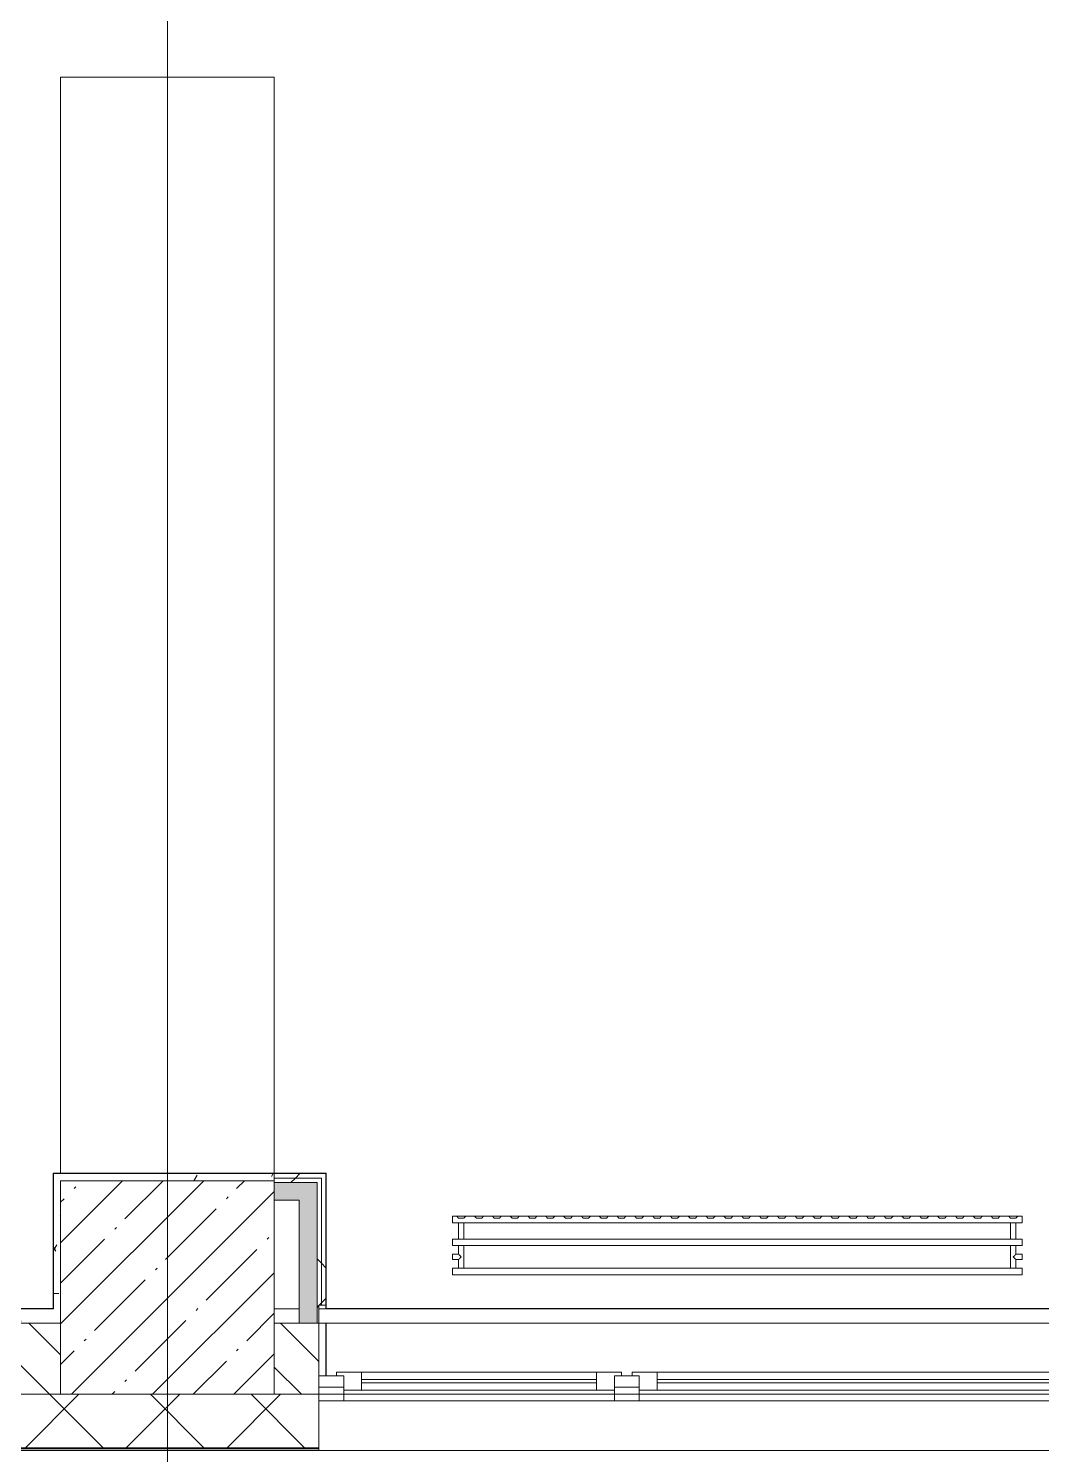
# Model space of a CAD drawing. Header units: millimetres. Extents: x -249154 to 415037, y -45458 to 354837.
# Drawn here: x 21885 to 24729, y -405 to 3600 of the extents above; entities that cross this region are included whole.
import ezdxf

# ---------------------------------------------------------------- set-up
doc = ezdxf.new("R2010")
doc.units = ezdxf.units.MM
for name, color, linetype, lineweight in [('A-FLOR', 7, 'Continuous', 9), ('A-GLAZ', 7, 'Continuous', 9), ('A-GLAZ-1', 7, 'Continuous', 5), ('A-WALL', 7, 'Continuous', 5), ('I-WALL', 7, 'Continuous', 5), ('S-COLS', 7, 'Continuous', 9), ('S-COLS-1', 7, 'Continuous', 5), ('Оси', 7, 'Continuous', 9)]:
    doc.layers.add(name, color=color, linetype=linetype, lineweight=lineweight)
for name, color, linetype, lineweight, true_color in [('A-WALL-1', 9, 'Continuous', 5, 0x808080), ('A-WALL-FNSH-1', 9, 'Continuous', 5, 0x808080), ('M-EQPM-1', 7, 'Continuous', 9, 0xb2b2b2)]:
    doc.layers.add(name, color=color, linetype=linetype, lineweight=lineweight, true_color=true_color)
pattern_1 = [(0, (64.7, -136.06), (243.84, 60.96), [20.117, -162.763, 20.117, -162.763, -975.36]), (0, (64.7, -136.06), (243.84, 60.96), [-365.76, 20.117, -345.643, 20.117, -162.763, -426.72]), (0, (64.7, -136.06), (243.84, 60.96), [-914.4, 20.117, -101.803, 20.117, -284.683]), (120, (156.14, -105.58), (-174.71291, 180.69163), [20.117, -162.763, 20.117, -162.763, -975.36]), (120, (156.14, -105.58), (-174.71291, 180.69163), [-365.76, 20.117, -345.643, 20.117, -162.763, -426.72]), (120, (156.14, -105.58), (-174.71291, 180.69163), [-914.4, 20.117, -101.803, 20.117, -284.683]), (240, (186.62, 16.34), (-69.12709, -241.65163), [20.117, -162.763, 20.117, -162.763, -975.36]), (240, (186.62, 16.34), (-69.12709, -241.65163), [-365.76, 20.117, -345.643, 20.117, -162.763, -426.72]), (240, (186.62, 16.34), (-69.12709, -241.65163), [-914.4, 20.117, -101.803, 20.117, -284.683])]
pattern_2 = [(45, (64.7, -136.06), (-212.132, 212.132), []), (135, (64.7, -136.06), (-212.132, -212.132), [])]

# ---------------------------------------------------------------- blocks, each defined once
blk = doc.blocks.new('120_Окно_СКБ_2Ст - 120_Окно_СКБ_2Ст 2800х2500_створка_-22445922-Объем проектирования 1 этажа')
at = {"layer": 'A-GLAZ'}
for p, q in [((-1400, -127), (-1400, -57)), ((-1400, -57), (-1330, -57)), ((-1330, -57), (-1330, -127)), ((500, -127), (500, -57)), ((500, -57), (570, -57)), ((570, -57), (570, -127)), ((1330, -127), (1330, -57)), ((1330, -57), (1400, -57)), ((1400, -57), (1400, -127)), ((500, -87), (-1330, -87)), ((-1330, -87), (-1330, -127)), ((-1280, -137), (-1280, -87)), ((450, -137), (450, -87)), ((500, -127), (500, -87)), ((1330, -87), (570, -87)), ((570, -87), (570, -127)), ((620, -137), (620, -87)), ((1280, -137), (1280, -87)), ((1330, -127), (1330, -87)), ((-1330, -127), (-1400, -127)), ((-1330, -127), (-1350, -127)), ((-1350, -127), (-1350, -137)), ((-1350, -137), (520, -137)), ((520, -137), (-1350, -137)), ((570, -127), (500, -127)), ((520, -127), (500, -127)), ((520, -137), (520, -127)), ((570, -127), (550, -127)), ((550, -127), (550, -137)), ((550, -137), (1350, -137)), ((1350, -137), (550, -137)), ((1400, -127), (1330, -127)), ((1350, -127), (1330, -127)), ((1350, -137), (1350, -127))]:
    blk.add_line(p, q, dxfattribs=at)
at = {"layer": 'A-GLAZ-1'}
for p, q in [((1400, -57), (-1400, -57)), ((-1280, -107), (450, -107)), ((450, -117), (-1280, -117)), ((620, -107), (1280, -107)), ((1280, -117), (620, -117)), ((-1380, -127), (-1350, -127)), ((520, -127), (550, -127)), ((1350, -127), (1380, -127))]:
    blk.add_line(p, q, dxfattribs=at)
blk = doc.blocks.new('BSC_Колонна _Прямоугольная - 600х600-V154-Объем проектирования 1 этажа')
at = {"layer": 'S-COLS-1'}
h = blk.add_hatch(dxfattribs=at)
h.set_pattern_fill('FP_156', color=256, style=0, pattern_type=2)
h.set_pattern_definition([(45, (-22210, -200), (-114.0493, 114.0493), []), (45, (-22095.95, -200), (-114.0493, 114.0493), [201.613, -40.323, 6.706, -33.617])])
h.paths.add_polyline_path([(300, -300), (300, 300), (-300, 300), (-300, -300)])
for p, q in [((300, 300), (-300, 300)), ((-300, 300), (-300, -300)), ((300, -300), (300, 300)), ((-300, -300), (300, -300))]:
    blk.add_line(p, q, dxfattribs=at)
blk = doc.blocks.new('radiator_prado_classic_z_tip_30_po exemplyaru - Classic Z Тип 30-500-30677899-Объем проектирования 1 этажа')
at = {"layer": 'M-EQPM-1'}
for p, q in [((0, 228), (0, 210)), ((1600, 228), (0, 228)), ((0, 210), (0, 228)), ((0, 228), (12.5, 228)), ((0, 210), (1600, 210)), ((17.8, 210), (0, 210)), ((12.5, 228), (37.5, 228)), ((37.5, 228), (12.5, 228)), ((12.5, 228), (37.5, 228)), ((12.5, 228), (17.5, 223)), ((12.5, 228), (17.5, 223)), ((32.5, 223), (17.5, 223)), ((17.5, 223), (32.5, 223)), ((17.5, 210), (17.5, 164)), ((17.5, 210), (17.5, 164)), ((17.8, 210), (17.5, 210)), ((17.5, 210), (17.8, 210)), ((17.8, 210), (17.5, 210)), ((17.5, 210), (19.7, 210)), ((32.2, 210), (17.8, 210)), ((17.8, 210), (32.2, 210)), ((32.2, 210), (17.8, 210)), ((19.7, 210), (28.8, 210)), ((28.8, 210), (32.5, 210)), ((32.5, 210), (32.2, 210)), ((32.2, 210), (32.5, 210)), ((32.5, 210), (32.2, 210)), ((1567.8, 210), (32.2, 210)), ((32.5, 223), (37.5, 228)), ((37.5, 228), (32.5, 223)), ((32.5, 164), (32.5, 210)), ((32.5, 164), (32.5, 210)), ((37.5, 228), (62.5, 228)), ((62.5, 228), (87.5, 228)), ((87.5, 228), (62.5, 228)), ((62.5, 228), (87.5, 228)), ((62.5, 228), (67.5, 223)), ((62.5, 228), (67.5, 223)), ((82.5, 223), (67.5, 223)), ((67.5, 223), (82.5, 223)), ((82.5, 223), (87.5, 228)), ((87.5, 228), (82.5, 223)), ((87.5, 228), (112.5, 228)), ((112.5, 228), (137.5, 228)), ((137.5, 228), (112.5, 228)), ((112.5, 228), (137.5, 228)), ((112.5, 228), (117.5, 223)), ((112.5, 228), (117.5, 223)), ((132.5, 223), (117.5, 223)), ((117.5, 223), (132.5, 223)), ((132.5, 223), (137.5, 228)), ((137.5, 228), (132.5, 223)), ((137.5, 228), (162.5, 228)), ((162.5, 228), (187.5, 228)), ((187.5, 228), (162.5, 228)), ((162.5, 228), (187.5, 228)), ((162.5, 228), (167.5, 223)), ((162.5, 228), (167.5, 223)), ((182.5, 223), (167.5, 223)), ((167.5, 223), (182.5, 223)), ((182.5, 223), (187.5, 228)), ((187.5, 228), (182.5, 223)), ((187.5, 228), (212.5, 228)), ((212.5, 228), (237.5, 228)), ((237.5, 228), (212.5, 228)), ((212.5, 228), (237.5, 228)), ((212.5, 228), (217.5, 223)), ((212.5, 228), (217.5, 223)), ((232.5, 223), (217.5, 223)), ((217.5, 223), (232.5, 223)), ((232.5, 223), (237.5, 228)), ((237.5, 228), (232.5, 223)), ((237.5, 228), (262.5, 228)), ((262.5, 228), (287.5, 228)), ((287.5, 228), (262.5, 228)), ((262.5, 228), (287.5, 228)), ((262.5, 228), (267.5, 223)), ((262.5, 228), (267.5, 223)), ((282.5, 223), (267.5, 223)), ((267.5, 223), (282.5, 223)), ((282.5, 223), (287.5, 228)), ((287.5, 228), (282.5, 223)), ((287.5, 228), (312.5, 228)), ((312.5, 228), (337.5, 228)), ((337.5, 228), (312.5, 228)), ((312.5, 228), (337.5, 228)), ((312.5, 228), (317.5, 223)), ((312.5, 228), (317.5, 223)), ((332.5, 223), (317.5, 223)), ((317.5, 223), (332.5, 223)), ((332.5, 223), (337.5, 228)), ((337.5, 228), (332.5, 223)), ((337.5, 228), (362.5, 228)), ((362.5, 228), (387.5, 228)), ((387.5, 228), (362.5, 228)), ((362.5, 228), (387.5, 228)), ((362.5, 228), (367.5, 223)), ((362.5, 228), (367.5, 223)), ((382.5, 223), (367.5, 223)), ((367.5, 223), (382.5, 223)), ((382.5, 223), (387.5, 228)), ((387.5, 228), (382.5, 223)), ((387.5, 228), (412.5, 228)), ((412.5, 228), (437.5, 228)), ((437.5, 228), (412.5, 228)), ((412.5, 228), (437.5, 228)), ((412.5, 228), (417.5, 223)), ((412.5, 228), (417.5, 223)), ((432.5, 223), (417.5, 223)), ((417.5, 223), (432.5, 223)), ((432.5, 223), (437.5, 228)), ((437.5, 228), (432.5, 223)), ((437.5, 228), (462.5, 228)), ((462.5, 228), (487.5, 228)), ((487.5, 228), (462.5, 228)), ((462.5, 228), (487.5, 228)), ((462.5, 228), (467.5, 223)), ((462.5, 228), (467.5, 223)), ((482.5, 223), (467.5, 223)), ((467.5, 223), (482.5, 223)), ((482.5, 223), (487.5, 228)), ((487.5, 228), (482.5, 223)), ((487.5, 228), (512.5, 228)), ((512.5, 228), (537.5, 228)), ((537.5, 228), (512.5, 228)), ((512.5, 228), (537.5, 228)), ((512.5, 228), (517.5, 223)), ((512.5, 228), (517.5, 223)), ((532.5, 223), (517.5, 223)), ((517.5, 223), (532.5, 223)), ((532.5, 223), (537.5, 228)), ((537.5, 228), (532.5, 223)), ((537.5, 228), (562.5, 228)), ((562.5, 228), (587.5, 228)), ((587.5, 228), (562.5, 228)), ((562.5, 228), (587.5, 228)), ((562.5, 228), (567.5, 223)), ((562.5, 228), (567.5, 223)), ((582.5, 223), (567.5, 223)), ((567.5, 223), (582.5, 223)), ((582.5, 223), (587.5, 228)), ((587.5, 228), (582.5, 223)), ((587.5, 228), (612.5, 228)), ((612.5, 228), (637.5, 228)), ((637.5, 228), (612.5, 228)), ((612.5, 228), (637.5, 228)), ((612.5, 228), (617.5, 223)), ((612.5, 228), (617.5, 223)), ((632.5, 223), (617.5, 223)), ((617.5, 223), (632.5, 223)), ((632.5, 223), (637.5, 228)), ((637.5, 228), (632.5, 223)), ((637.5, 228), (662.5, 228)), ((662.5, 228), (687.5, 228)), ((687.5, 228), (662.5, 228)), ((662.5, 228), (687.5, 228)), ((662.5, 228), (667.5, 223)), ((662.5, 228), (667.5, 223)), ((682.5, 223), (667.5, 223)), ((667.5, 223), (682.5, 223)), ((682.5, 223), (687.5, 228)), ((687.5, 228), (682.5, 223)), ((687.5, 228), (712.5, 228)), ((712.5, 228), (737.5, 228)), ((737.5, 228), (712.5, 228)), ((712.5, 228), (737.5, 228)), ((712.5, 228), (717.5, 223)), ((712.5, 228), (717.5, 223)), ((732.5, 223), (717.5, 223)), ((717.5, 223), (732.5, 223)), ((732.5, 223), (737.5, 228)), ((737.5, 228), (732.5, 223)), ((737.5, 228), (762.5, 228)), ((762.5, 228), (787.5, 228)), ((787.5, 228), (762.5, 228)), ((762.5, 228), (787.5, 228)), ((762.5, 228), (767.5, 223)), ((762.5, 228), (767.5, 223)), ((782.5, 223), (767.5, 223)), ((767.5, 223), (782.5, 223)), ((782.5, 223), (787.5, 228)), ((787.5, 228), (782.5, 223)), ((787.5, 228), (812.5, 228)), ((812.5, 228), (837.5, 228)), ((837.5, 228), (812.5, 228)), ((812.5, 228), (837.5, 228)), ((812.5, 228), (817.5, 223)), ((812.5, 228), (817.5, 223)), ((832.5, 223), (817.5, 223)), ((817.5, 223), (832.5, 223)), ((832.5, 223), (837.5, 228)), ((837.5, 228), (832.5, 223)), ((837.5, 228), (862.5, 228)), ((862.5, 228), (887.5, 228)), ((887.5, 228), (862.5, 228)), ((862.5, 228), (887.5, 228)), ((862.5, 228), (867.5, 223)), ((862.5, 228), (867.5, 223)), ((882.5, 223), (867.5, 223)), ((867.5, 223), (882.5, 223)), ((882.5, 223), (887.5, 228)), ((887.5, 228), (882.5, 223)), ((887.5, 228), (912.5, 228)), ((912.5, 228), (937.5, 228)), ((937.5, 228), (912.5, 228)), ((912.5, 228), (937.5, 228)), ((912.5, 228), (917.5, 223)), ((912.5, 228), (917.5, 223)), ((932.5, 223), (917.5, 223)), ((917.5, 223), (932.5, 223)), ((932.5, 223), (937.5, 228)), ((937.5, 228), (932.5, 223)), ((937.5, 228), (962.5, 228)), ((962.5, 228), (987.5, 228)), ((987.5, 228), (962.5, 228)), ((962.5, 228), (987.5, 228)), ((962.5, 228), (967.5, 223)), ((962.5, 228), (967.5, 223)), ((982.5, 223), (967.5, 223)), ((967.5, 223), (982.5, 223)), ((982.5, 223), (987.5, 228)), ((987.5, 228), (982.5, 223)), ((987.5, 228), (1012.5, 228)), ((1012.5, 228), (1037.5, 228)), ((1037.5, 228), (1012.5, 228)), ((1012.5, 228), (1037.5, 228)), ((1012.5, 228), (1017.5, 223)), ((1012.5, 228), (1017.5, 223)), ((1032.5, 223), (1017.5, 223)), ((1017.5, 223), (1032.5, 223)), ((1032.5, 223), (1037.5, 228)), ((1037.5, 228), (1032.5, 223)), ((1037.5, 228), (1062.5, 228)), ((1062.5, 228), (1087.5, 228)), ((1087.5, 228), (1062.5, 228)), ((1062.5, 228), (1087.5, 228)), ((1062.5, 228), (1067.5, 223)), ((1062.5, 228), (1067.5, 223)), ((1082.5, 223), (1067.5, 223)), ((1067.5, 223), (1082.5, 223)), ((1082.5, 223), (1087.5, 228)), ((1087.5, 228), (1082.5, 223)), ((1087.5, 228), (1112.5, 228)), ((1112.5, 228), (1137.5, 228)), ((1137.5, 228), (1112.5, 228)), ((1112.5, 228), (1137.5, 228)), ((1112.5, 228), (1117.5, 223)), ((1112.5, 228), (1117.5, 223)), ((1132.5, 223), (1117.5, 223)), ((1117.5, 223), (1132.5, 223)), ((1132.5, 223), (1137.5, 228)), ((1137.5, 228), (1132.5, 223)), ((1137.5, 228), (1162.5, 228)), ((1162.5, 228), (1187.5, 228)), ((1187.5, 228), (1162.5, 228)), ((1162.5, 228), (1187.5, 228)), ((1162.5, 228), (1167.5, 223)), ((1162.5, 228), (1167.5, 223)), ((1182.5, 223), (1167.5, 223)), ((1167.5, 223), (1182.5, 223)), ((1182.5, 223), (1187.5, 228)), ((1187.5, 228), (1182.5, 223)), ((1187.5, 228), (1212.5, 228)), ((1212.5, 228), (1237.5, 228)), ((1237.5, 228), (1212.5, 228)), ((1212.5, 228), (1237.5, 228)), ((1212.5, 228), (1217.5, 223)), ((1212.5, 228), (1217.5, 223)), ((1232.5, 223), (1217.5, 223)), ((1217.5, 223), (1232.5, 223)), ((1232.5, 223), (1237.5, 228)), ((1237.5, 228), (1232.5, 223)), ((1237.5, 228), (1262.5, 228)), ((1262.5, 228), (1287.5, 228)), ((1287.5, 228), (1262.5, 228)), ((1262.5, 228), (1287.5, 228)), ((1262.5, 228), (1267.5, 223)), ((1262.5, 228), (1267.5, 223)), ((1282.5, 223), (1267.5, 223)), ((1267.5, 223), (1282.5, 223)), ((1282.5, 223), (1287.5, 228)), ((1287.5, 228), (1282.5, 223)), ((1287.5, 228), (1312.5, 228)), ((1312.5, 228), (1337.5, 228)), ((1337.5, 228), (1312.5, 228)), ((1312.5, 228), (1337.5, 228)), ((1312.5, 228), (1317.5, 223)), ((1312.5, 228), (1317.5, 223)), ((1332.5, 223), (1317.5, 223)), ((1317.5, 223), (1332.5, 223)), ((1332.5, 223), (1337.5, 228)), ((1337.5, 228), (1332.5, 223)), ((1337.5, 228), (1362.5, 228)), ((1362.5, 228), (1387.5, 228)), ((1387.5, 228), (1362.5, 228)), ((1362.5, 228), (1387.5, 228)), ((1362.5, 228), (1367.5, 223)), ((1362.5, 228), (1367.5, 223)), ((1382.5, 223), (1367.5, 223)), ((1367.5, 223), (1382.5, 223)), ((1382.5, 223), (1387.5, 228)), ((1387.5, 228), (1382.5, 223)), ((1387.5, 228), (1412.5, 228)), ((1412.5, 228), (1437.5, 228)), ((1437.5, 228), (1412.5, 228)), ((1412.5, 228), (1437.5, 228)), ((1412.5, 228), (1417.5, 223)), ((1412.5, 228), (1417.5, 223)), ((1432.5, 223), (1417.5, 223)), ((1417.5, 223), (1432.5, 223)), ((1432.5, 223), (1437.5, 228)), ((1437.5, 228), (1432.5, 223)), ((1437.5, 228), (1462.5, 228)), ((1462.5, 228), (1487.5, 228)), ((1487.5, 228), (1462.5, 228)), ((1462.5, 228), (1487.5, 228)), ((1462.5, 228), (1467.5, 223)), ((1462.5, 228), (1467.5, 223)), ((1482.5, 223), (1467.5, 223)), ((1467.5, 223), (1482.5, 223)), ((1482.5, 223), (1487.5, 228)), ((1487.5, 228), (1482.5, 223)), ((1487.5, 228), (1512.5, 228)), ((1512.5, 228), (1537.5, 228)), ((1537.5, 228), (1512.5, 228)), ((1512.5, 228), (1537.5, 228)), ((1512.5, 228), (1517.5, 223)), ((1512.5, 228), (1517.5, 223)), ((1532.5, 223), (1517.5, 223)), ((1517.5, 223), (1532.5, 223)), ((1532.5, 223), (1537.5, 228)), ((1537.5, 228), (1532.5, 223)), ((1537.5, 228), (1562.5, 228)), ((1562.5, 228), (1587.5, 228)), ((1587.5, 228), (1562.5, 228)), ((1562.5, 228), (1587.5, 228)), ((1562.5, 228), (1567.5, 223)), ((1562.5, 228), (1567.5, 223)), ((1582.5, 223), (1567.5, 223)), ((1567.5, 223), (1582.5, 223)), ((1567.5, 210), (1567.5, 164)), ((1567.5, 210), (1567.5, 164)), ((1567.8, 210), (1567.5, 210)), ((1567.5, 210), (1575, 210)), ((1567.8, 210), (1567.5, 210)), ((1567.5, 210), (1567.8, 210)), ((1582.2, 210), (1567.8, 210)), ((1582.2, 210), (1567.8, 210)), ((1567.8, 210), (1582.2, 210)), ((1575, 210), (1576.9, 210)), ((1576.9, 210), (1580.3, 210)), ((1580.3, 210), (1582.5, 210)), ((1582.5, 210), (1582.2, 210)), ((1582.5, 210), (1582.2, 210)), ((1582.2, 210), (1582.5, 210)), ((1600, 210), (1582.2, 210)), ((1582.5, 223), (1587.5, 228)), ((1587.5, 228), (1582.5, 223)), ((1582.5, 164), (1582.5, 210)), ((1582.5, 164), (1582.5, 210)), ((1587.5, 228), (1600, 228)), ((1600, 210), (1600, 228)), ((1600, 228), (1600, 210)), ((1600, 164), (0, 164)), ((0, 164), (0, 146)), ((0, 146), (0, 164)), ((0, 164), (17.8, 164)), ((17.8, 164), (17.5, 164)), ((17.5, 164), (17.8, 164)), ((17.8, 164), (17.5, 164)), ((17.5, 164), (23.1, 164)), ((32.2, 164), (17.8, 164)), ((17.8, 164), (32.2, 164)), ((32.2, 164), (17.8, 164)), ((23.1, 164), (30.3, 164)), ((30.3, 164), (32.5, 164)), ((32.5, 164), (32.2, 164)), ((32.2, 164), (32.5, 164)), ((32.5, 164), (32.2, 164)), ((32.2, 164), (1567.8, 164)), ((1567.8, 164), (1567.5, 164)), ((1567.5, 164), (1582.5, 164)), ((1567.8, 164), (1567.5, 164)), ((1567.5, 164), (1567.8, 164)), ((1582.2, 164), (1567.8, 164)), ((1582.2, 164), (1567.8, 164)), ((1567.8, 164), (1582.2, 164)), ((1582.5, 164), (1582.2, 164)), ((1582.5, 164), (1582.2, 164)), ((1582.2, 164), (1582.5, 164)), ((1582.2, 164), (1600, 164)), ((1600, 146), (1600, 164)), ((1600, 164), (1600, 146)), ((0, 146), (1600, 146)), ((18.5, 146), (0, 146)), ((17.5, 121.5), (0, 121.5)), ((17.5, 121.5), (0, 121.5)), ((0, 121.5), (0, 120.5)), ((0, 106.5), (0, 121.5)), ((0, 120.5), (0, 112.1)), ((0, 120.5), (0, 119.3)), ((0, 114), (0, 120.5)), ((0, 120.5), (0, 120.5)), ((17.5, 146), (17.5, 121.5)), ((17.5, 146), (17.5, 121.5)), ((17.5, 146), (18.5, 146)), ((18.5, 146), (17.5, 146)), ((17.5, 146), (18.5, 146)), ((17.8, 146), (17.5, 146)), ((19.7, 146), (17.8, 146)), ((18.5, 146), (32.2, 146)), ((32.2, 146), (18.5, 146)), ((18.5, 146), (32.2, 146)), ((21.3, 146), (19.7, 146)), ((23.1, 146), (21.3, 146)), ((25, 146), (23.1, 146)), ((26.9, 146), (25, 146)), ((28.8, 146), (26.9, 146)), ((31.5, 146), (28.8, 146)), ((32.2, 146), (31.5, 146)), ((32.2, 146), (32.5, 146)), ((32.5, 146), (32.2, 146)), ((32.2, 146), (32.5, 146)), ((32.5, 146), (32.2, 146)), ((1567.8, 146), (32.2, 146)), ((32.5, 82), (32.5, 146)), ((32.5, 82), (32.5, 146)), ((1567.5, 146), (1567.5, 82)), ((1567.5, 146), (1567.5, 82)), ((1567.5, 146), (1567.8, 146)), ((1582.5, 146), (1567.5, 146)), ((1567.5, 146), (1567.8, 146)), ((1567.8, 146), (1567.5, 146)), ((1567.8, 146), (1581.5, 146)), ((1567.8, 146), (1581.5, 146)), ((1581.5, 146), (1567.8, 146)), ((1581.5, 146), (1582.5, 146)), ((1581.5, 146), (1582.5, 146)), ((1582.5, 146), (1581.5, 146)), ((1600, 146), (1581.5, 146)), ((1582.5, 121.5), (1582.5, 146)), ((1582.5, 121.5), (1582.5, 146)), ((1600, 121.5), (1582.5, 121.5)), ((1600, 121.5), (1582.5, 121.5)), ((1600, 121.5), (1600, 106.5)), ((1600, 120.5), (1600, 121.5)), ((1600, 121.5), (1600, 120.5)), ((1600, 120.5), (1600, 121.5)), ((1600, 107.5), (1600, 120.5)), ((1600, 120.5), (1600, 115.9)), ((1600, 107.5), (1600, 120.5)), ((0, 119.3), (0, 117.8)), ((0, 117.8), (0, 114)), ((0, 114), (0, 110.3)), ((0, 107.5), (0, 114)), ((0, 112.1), (0, 107.5)), ((0, 110.3), (0, 108.7)), ((0, 108.7), (0, 107.5)), ((0, 107.5), (0, 106.5)), ((0, 107.5), (0, 107.5)), ((0, 106.5), (17.5, 106.5)), ((0, 106.5), (17.5, 106.5)), ((1600, 82), (0, 82)), ((0, 82), (0, 64)), ((0, 64), (0, 82)), ((0, 82), (18.5, 82)), ((17.5, 106.5), (17.5, 82)), ((17.5, 106.5), (17.5, 82)), ((17.8, 82), (17.5, 82)), ((17.5, 82), (18.5, 82)), ((18.5, 82), (17.5, 82)), ((17.5, 82), (32.5, 82)), ((18.5, 82), (17.8, 82)), ((32.2, 82), (18.5, 82)), ((18.5, 82), (32.2, 82)), ((32.2, 82), (18.5, 82)), ((32.5, 82), (32.2, 82)), ((32.2, 82), (32.5, 82)), ((32.5, 82), (32.2, 82)), ((32.2, 82), (1567.8, 82)), ((1567.8, 82), (1567.5, 82)), ((1567.5, 82), (1582.5, 82)), ((1567.8, 82), (1567.5, 82)), ((1567.5, 82), (1567.8, 82)), ((1581.5, 82), (1567.8, 82)), ((1581.5, 82), (1567.8, 82)), ((1567.8, 82), (1581.5, 82)), ((1582.5, 82), (1581.5, 82)), ((1582.5, 82), (1581.5, 82)), ((1581.5, 82), (1582.5, 82)), ((1581.5, 82), (1600, 82)), ((1582.5, 82), (1582.5, 106.5)), ((1582.5, 106.5), (1600, 106.5)), ((1582.5, 82), (1582.5, 106.5)), ((1582.5, 106.5), (1600, 106.5)), ((1600, 115.9), (1600, 108.7)), ((1600, 108.7), (1600, 107.5)), ((1600, 106.5), (1600, 107.5)), ((1600, 107.5), (1600, 106.5)), ((1600, 106.5), (1600, 107.5)), ((1600, 64), (1600, 82)), ((1600, 82), (1600, 64)), ((1600, 64), (0, 64)), ((0, 64), (1600, 64))]:
    blk.add_line(p, q, dxfattribs=at)
for points, knots in [([(18.5, 120.5), (18.4, 120.6), (18.3, 120.7), (18.1, 120.9), (17.9, 121.1), (17.8, 121.2), (17.7, 121.3), (17.5, 121.5), (17.5, 121.5), (17.5, 121.5)], [0.7142857, 0.7142857, 0.7142857, 0.7142857, 0.75, 0.7857143, 0.8214286, 0.8571429, 0.8928571, 0.9285714, 1, 1, 1, 1]), ([(17.5, 121.5), (17.5, 121.5), (17.5, 121.5), (17.7, 121.3), (17.8, 121.2), (17.9, 121.1), (18.1, 120.9), (18.3, 120.7), (18.4, 120.6), (18.5, 120.5)], [0, 0, 0, 0, 0.0714286, 0.1071429, 0.1428571, 0.1785714, 0.2142857, 0.25, 0.2857143, 0.2857143, 0.2857143, 0.2857143]), ([(17.5, 121.5), (17.5, 121.5), (17.5, 121.5), (17.7, 121.3), (17.8, 121.2), (17.9, 121.1), (18.1, 120.9), (18.3, 120.7), (18.4, 120.6), (18.5, 120.5)], [0, 0, 0, 0, 0.0714286, 0.1071429, 0.1428571, 0.1785714, 0.2142857, 0.25, 0.2857143, 0.2857143, 0.2857143, 0.2857143]), ([(25, 114), (24.5, 114.5), (23.6, 115.4), (22.4, 116.6), (21.6, 117.4), (21.1, 117.9), (20.8, 118.2), (20.5, 118.5), (20.2, 118.8), (19.8, 119.1), (19.6, 119.4), (19.3, 119.7), (19, 120), (18.7, 120.3), (18.5, 120.5), (18.3, 120.7), (18.1, 120.9), (17.9, 121.1), (17.8, 121.2), (17.7, 121.3), (17.5, 121.5), (17.5, 121.5), (17.5, 121.5)], [0, 0, 0, 0, 0.142857, 0.285714, 0.357143, 0.392857, 0.428571, 0.464286, 0.5, 0.535714, 0.571429, 0.607143, 0.642857, 0.678571, 0.714286, 0.75, 0.785714, 0.821429, 0.857143, 0.892857, 0.928571, 1, 1, 1, 1]), ([(1575, 114), (1575.5, 114.5), (1576.4, 115.4), (1577.6, 116.6), (1578.4, 117.4), (1578.9, 117.9), (1579.2, 118.2), (1579.5, 118.5), (1579.8, 118.8), (1580.1, 119.2), (1580.4, 119.4), (1580.7, 119.7), (1581, 120), (1581.3, 120.3), (1581.5, 120.5), (1581.7, 120.7), (1581.9, 120.9), (1582.1, 121.1), (1582.2, 121.2), (1582.3, 121.3), (1582.5, 121.5), (1582.5, 121.5), (1582.5, 121.5)], [0, 0, 0, 0, 0.142857, 0.285714, 0.357143, 0.392857, 0.428571, 0.464286, 0.5, 0.535714, 0.571429, 0.607143, 0.642857, 0.678571, 0.714286, 0.75, 0.785714, 0.821429, 0.857143, 0.892857, 0.928571, 1, 1, 1, 1]), ([(1582.5, 121.5), (1582.5, 121.5), (1582.5, 121.5), (1582.3, 121.3), (1582.2, 121.2), (1582.1, 121.1), (1581.9, 120.9), (1581.7, 120.7), (1581.6, 120.6), (1581.5, 120.5)], [0, 0, 0, 0, 0.0714286, 0.1071429, 0.1428571, 0.1785714, 0.2142857, 0.25, 0.2857143, 0.2857143, 0.2857143, 0.2857143]), ([(1582.5, 121.5), (1582.5, 121.5), (1582.5, 121.5), (1582.3, 121.3), (1582.2, 121.2), (1582.1, 121.1), (1581.9, 120.9), (1581.7, 120.7), (1581.6, 120.6), (1581.5, 120.5)], [0, 0, 0, 0, 0.0714286, 0.1071429, 0.1428571, 0.1785714, 0.2142857, 0.25, 0.2857143, 0.2857143, 0.2857143, 0.2857143]), ([(1581.5, 120.5), (1581.6, 120.6), (1581.7, 120.7), (1581.9, 120.9), (1582.1, 121.1), (1582.2, 121.2), (1582.3, 121.3), (1582.5, 121.5), (1582.5, 121.5), (1582.5, 121.5)], [0.7142857, 0.7142857, 0.7142857, 0.7142857, 0.75, 0.7857143, 0.8214286, 0.8571429, 0.8928571, 0.9285714, 1, 1, 1, 1]), ([(17.5, 106.5), (17.5, 106.5), (17.5, 106.5), (17.7, 106.7), (17.8, 106.8), (17.9, 106.9), (18.1, 107.1), (18.3, 107.3), (18.5, 107.5), (18.7, 107.7), (19, 108), (19.3, 108.3), (19.6, 108.6), (19.8, 108.9), (20.3, 109.3), (20.7, 109.7), (21.1, 110.1), (21.6, 110.6), (22.4, 111.4), (23.6, 112.6), (24.5, 113.5), (25, 114)], [0, 0, 0, 0, 0.071429, 0.107143, 0.142857, 0.178571, 0.214286, 0.25, 0.285714, 0.321429, 0.357143, 0.392857, 0.428571, 0.464286, 0.5, 0.571429, 0.607143, 0.642857, 0.714286, 0.857143, 1, 1, 1, 1]), ([(17.5, 106.5), (17.5, 106.5), (17.5, 106.5), (17.7, 106.7), (17.8, 106.8), (17.9, 106.9), (18.1, 107.1), (18.3, 107.3), (18.4, 107.4), (18.5, 107.5)], [0, 0, 0, 0, 0.0714286, 0.1071429, 0.1428571, 0.1785714, 0.2142857, 0.25, 0.2857143, 0.2857143, 0.2857143, 0.2857143]), ([(18.5, 107.5), (18.4, 107.4), (18.3, 107.3), (18.1, 107.1), (17.9, 106.9), (17.8, 106.8), (17.7, 106.7), (17.5, 106.5), (17.5, 106.5), (17.5, 106.5)], [0.7142857, 0.7142857, 0.7142857, 0.7142857, 0.75, 0.7857143, 0.8214286, 0.8571429, 0.8928571, 0.9285714, 1, 1, 1, 1]), ([(18.5, 107.5), (18.4, 107.4), (18.3, 107.3), (18.1, 107.1), (17.9, 106.9), (17.8, 106.8), (17.7, 106.7), (17.5, 106.5), (17.5, 106.5), (17.5, 106.5)], [0.7142857, 0.7142857, 0.7142857, 0.7142857, 0.75, 0.7857143, 0.8214286, 0.8571429, 0.8928571, 0.9285714, 1, 1, 1, 1]), ([(22.1, 116.9), (21.9, 117.1), (21.6, 117.4), (21.1, 117.9), (20.8, 118.2), (20.5, 118.5), (20.2, 118.8), (19.9, 119.2), (19.7, 119.3), (19.6, 119.4)], [0.2857143, 0.2857143, 0.2857143, 0.2857143, 0.3571429, 0.3928571, 0.4285714, 0.4642857, 0.5, 0.5357143, 0.5714286, 0.5714286, 0.5714286, 0.5714286]), ([(19.6, 119.4), (19.7, 119.3), (19.9, 119.2), (20.3, 118.7), (20.7, 118.3), (21.1, 117.9), (21.6, 117.4), (21.9, 117.1), (22.1, 116.9)], [0.4285714, 0.4285714, 0.4285714, 0.4285714, 0.4642857, 0.5, 0.5714286, 0.6071429, 0.6428571, 0.7142857, 0.7142857, 0.7142857, 0.7142857]), ([(19.6, 119.4), (19.7, 119.3), (19.8, 119.1), (20.3, 118.7), (20.7, 118.3), (21.1, 117.9), (21.6, 117.4), (21.9, 117.1), (22.1, 116.9)], [0.4285714, 0.4285714, 0.4285714, 0.4285714, 0.4642857, 0.5, 0.5714286, 0.6071429, 0.6428571, 0.7142857, 0.7142857, 0.7142857, 0.7142857]), ([(19.6, 108.6), (19.7, 108.7), (19.9, 108.8), (20.3, 109.3), (20.7, 109.7), (21.1, 110.1), (21.6, 110.6), (21.9, 110.9), (22.1, 111.1)], [0.4285714, 0.4285714, 0.4285714, 0.4285714, 0.4642857, 0.5, 0.5714286, 0.6071429, 0.6428571, 0.7142857, 0.7142857, 0.7142857, 0.7142857]), ([(22.1, 111.1), (21.9, 110.9), (21.6, 110.6), (21.1, 110.1), (20.8, 109.8), (20.5, 109.5), (20.2, 109.2), (19.9, 108.8), (19.7, 108.7), (19.6, 108.6)], [0.2857143, 0.2857143, 0.2857143, 0.2857143, 0.3571429, 0.3928571, 0.4285714, 0.4642857, 0.5, 0.5357143, 0.5714286, 0.5714286, 0.5714286, 0.5714286]), ([(22.1, 111.1), (21.9, 110.9), (21.6, 110.6), (21.1, 110.1), (20.8, 109.8), (20.5, 109.5), (20.2, 109.2), (19.8, 108.9), (19.7, 108.7), (19.6, 108.6)], [0.2857143, 0.2857143, 0.2857143, 0.2857143, 0.3571429, 0.3928571, 0.4285714, 0.4642857, 0.5, 0.5357143, 0.5714286, 0.5714286, 0.5714286, 0.5714286]), ([(1582.5, 106.5), (1582.5, 106.5), (1582.5, 106.5), (1582.3, 106.7), (1582.2, 106.8), (1582.1, 106.9), (1581.9, 107.1), (1581.7, 107.3), (1581.5, 107.5), (1581.3, 107.7), (1581, 108), (1580.7, 108.3), (1580.4, 108.6), (1580.1, 108.8), (1579.7, 109.3), (1579.3, 109.7), (1578.9, 110.1), (1578.4, 110.6), (1577.6, 111.4), (1576.4, 112.6), (1575.5, 113.5), (1575, 114)], [0, 0, 0, 0, 0.071429, 0.107143, 0.142857, 0.178571, 0.214286, 0.25, 0.285714, 0.321429, 0.357143, 0.392857, 0.428571, 0.464286, 0.5, 0.571429, 0.607143, 0.642857, 0.714286, 0.857143, 1, 1, 1, 1]), ([(1580.4, 119.4), (1580.3, 119.3), (1580.1, 119.2), (1579.7, 118.7), (1579.3, 118.3), (1578.9, 117.9), (1578.4, 117.4), (1578.1, 117.1), (1577.9, 116.9)], [0.4285714, 0.4285714, 0.4285714, 0.4285714, 0.4642857, 0.5, 0.5714286, 0.6071429, 0.6428571, 0.7142857, 0.7142857, 0.7142857, 0.7142857]), ([(1580.4, 119.4), (1580.3, 119.3), (1580.1, 119.2), (1579.7, 118.7), (1579.3, 118.3), (1578.9, 117.9), (1578.4, 117.4), (1578.1, 117.1), (1577.9, 116.9)], [0.4285714, 0.4285714, 0.4285714, 0.4285714, 0.4642857, 0.5, 0.5714286, 0.6071429, 0.6428571, 0.7142857, 0.7142857, 0.7142857, 0.7142857]), ([(1577.9, 116.9), (1578.1, 117.1), (1578.4, 117.4), (1578.9, 117.9), (1579.2, 118.2), (1579.5, 118.5), (1579.8, 118.8), (1580.1, 119.2), (1580.3, 119.3), (1580.4, 119.4)], [0.2857143, 0.2857143, 0.2857143, 0.2857143, 0.3571429, 0.3928571, 0.4285714, 0.4642857, 0.5, 0.5357143, 0.5714286, 0.5714286, 0.5714286, 0.5714286]), ([(1577.9, 111.1), (1578.1, 110.9), (1578.4, 110.6), (1578.9, 110.1), (1579.2, 109.8), (1579.5, 109.5), (1579.8, 109.2), (1580.1, 108.8), (1580.3, 108.7), (1580.4, 108.6)], [0.2857143, 0.2857143, 0.2857143, 0.2857143, 0.3571429, 0.3928571, 0.4285714, 0.4642857, 0.5, 0.5357143, 0.5714286, 0.5714286, 0.5714286, 0.5714286]), ([(1577.9, 111.1), (1578.1, 110.9), (1578.4, 110.6), (1578.9, 110.1), (1579.2, 109.8), (1579.5, 109.5), (1579.8, 109.2), (1580.1, 108.8), (1580.3, 108.7), (1580.4, 108.6)], [0.2857143, 0.2857143, 0.2857143, 0.2857143, 0.3571429, 0.3928571, 0.4285714, 0.4642857, 0.5, 0.5357143, 0.5714286, 0.5714286, 0.5714286, 0.5714286]), ([(1580.4, 108.6), (1580.3, 108.7), (1580.1, 108.8), (1579.7, 109.3), (1579.3, 109.7), (1578.9, 110.1), (1578.4, 110.6), (1578.1, 110.9), (1577.9, 111.1)], [0.4285714, 0.4285714, 0.4285714, 0.4285714, 0.4642857, 0.5, 0.5714286, 0.6071429, 0.6428571, 0.7142857, 0.7142857, 0.7142857, 0.7142857]), ([(1581.5, 107.5), (1581.6, 107.4), (1581.7, 107.3), (1581.9, 107.1), (1582.1, 106.9), (1582.2, 106.8), (1582.3, 106.7), (1582.5, 106.5), (1582.5, 106.5), (1582.5, 106.5)], [0.7142857, 0.7142857, 0.7142857, 0.7142857, 0.75, 0.7857143, 0.8214286, 0.8571429, 0.8928571, 0.9285714, 1, 1, 1, 1]), ([(1581.5, 107.5), (1581.6, 107.4), (1581.7, 107.3), (1581.9, 107.1), (1582.1, 106.9), (1582.2, 106.8), (1582.3, 106.7), (1582.5, 106.5), (1582.5, 106.5), (1582.5, 106.5)], [0.7142857, 0.7142857, 0.7142857, 0.7142857, 0.75, 0.7857143, 0.8214286, 0.8571429, 0.8928571, 0.9285714, 1, 1, 1, 1]), ([(1582.5, 106.5), (1582.5, 106.5), (1582.5, 106.5), (1582.3, 106.7), (1582.2, 106.8), (1582.1, 106.9), (1581.9, 107.1), (1581.7, 107.3), (1581.6, 107.4), (1581.5, 107.5)], [0, 0, 0, 0, 0.0714286, 0.1071429, 0.1428571, 0.1785714, 0.2142857, 0.25, 0.2857143, 0.2857143, 0.2857143, 0.2857143])]:
    blk.add_open_spline(points, degree=3, knots=knots, dxfattribs=at)
for points in [[(19.6, 119.4), (19.5, 119.5), (19.3, 119.7), (19, 120), (18.7, 120.3), (18.6, 120.4), (18.5, 120.5)], [(18.5, 120.5), (18.6, 120.4), (18.7, 120.3), (19, 120), (19.3, 119.7), (19.5, 119.5), (19.6, 119.4)], [(18.5, 120.5), (18.6, 120.4), (18.7, 120.3), (19, 120), (19.3, 119.7), (19.5, 119.5), (19.6, 119.4)], [(1581.5, 120.5), (1581.4, 120.4), (1581.3, 120.3), (1581, 120), (1580.7, 119.7), (1580.5, 119.5), (1580.4, 119.4)], [(1581.5, 120.5), (1581.4, 120.4), (1581.3, 120.3), (1581, 120), (1580.7, 119.7), (1580.5, 119.5), (1580.4, 119.4)], [(1580.4, 119.4), (1580.5, 119.5), (1580.7, 119.7), (1581, 120), (1581.3, 120.3), (1581.4, 120.4), (1581.5, 120.5)], [(18.5, 107.5), (18.6, 107.6), (18.7, 107.7), (19, 108), (19.3, 108.3), (19.5, 108.5), (19.6, 108.6)], [(19.6, 108.6), (19.5, 108.5), (19.3, 108.3), (19, 108), (18.7, 107.7), (18.6, 107.6), (18.5, 107.5)], [(19.6, 108.6), (19.5, 108.5), (19.3, 108.3), (19, 108), (18.7, 107.7), (18.6, 107.6), (18.5, 107.5)], [(25, 114), (24.5, 114.5), (23.6, 115.4), (22.6, 116.4), (22.1, 116.9)], [(22.1, 116.9), (22.6, 116.4), (23.6, 115.4), (24.5, 114.5), (25, 114)], [(22.1, 116.9), (22.6, 116.4), (23.6, 115.4), (24.5, 114.5), (25, 114)], [(22.1, 111.1), (22.6, 111.6), (23.6, 112.6), (24.5, 113.5), (25, 114)], [(25, 114), (24.5, 113.5), (23.6, 112.6), (22.6, 111.6), (22.1, 111.1)], [(25, 114), (24.5, 113.5), (23.6, 112.6), (22.6, 111.6), (22.1, 111.1)], [(1577.9, 116.9), (1577.4, 116.4), (1576.4, 115.4), (1575.5, 114.5), (1575, 114)], [(1577.9, 116.9), (1577.4, 116.4), (1576.4, 115.4), (1575.5, 114.5), (1575, 114)], [(1575, 114), (1575.5, 114.5), (1576.4, 115.4), (1577.4, 116.4), (1577.9, 116.9)], [(1575, 114), (1575.5, 113.5), (1576, 113), (1576.4, 112.6)], [(1575, 114), (1575.5, 113.5), (1576.4, 112.6), (1577.4, 111.6), (1577.9, 111.1)], [(1577.9, 111.1), (1577.4, 111.6), (1576.4, 112.6), (1575.5, 113.5), (1575, 114)], [(1576.4, 112.6), (1576.9, 112.1), (1577.4, 111.6), (1577.9, 111.1)], [(1580.4, 108.6), (1580.5, 108.5), (1580.7, 108.3), (1581, 108), (1581.3, 107.7), (1581.4, 107.6), (1581.5, 107.5)], [(1580.4, 108.6), (1580.5, 108.5), (1580.7, 108.3), (1581, 108), (1581.3, 107.7), (1581.4, 107.6), (1581.5, 107.5)], [(1581.5, 107.5), (1581.4, 107.6), (1581.3, 107.7), (1581, 108), (1580.7, 108.3), (1580.5, 108.5), (1580.4, 108.6)]]:
    blk.add_open_spline(points, degree=3, dxfattribs=at)

msp = doc.modelspace()

# ---------------------------------------------------------------- hatches: boundary and pattern name
at = {"layer": 'A-WALL'}
h = msp.add_hatch(dxfattribs=at)
h.set_pattern_fill('FP_2', color=256, style=0, pattern_type=2)
h.set_pattern_definition([(135, (64.7, -136.06), (-70.71068, -70.71068), [])])
h.paths.add_polyline_path([(7724.7, -236.1), (7724.7, -36.1), (6894.7, -36.1), (6894.7, -236.1)])
h.paths.add_polyline_path([(19424.7, -236.1), (20774.7, -236.1), (20774.7, -36.1), (19424.7, -36.1), (19424.7, -216.1)])
h.paths.add_polyline_path([(14924.7, -236.1), (15674.7, -236.1), (15674.7, -36.1), (14924.7, -36.1), (14924.7, -216.1)])
h.paths.add_polyline_path([(16574.7, -236.1), (16724.7, -236.1), (16724.7, -36.1), (16574.7, -36.1), (16574.7, -234.1)])
h.paths.add_polyline_path([(21674.7, -236.1), (21974.7, -236.1), (21974.7, -36.1), (21674.7, -36.1), (21674.7, -216.1)])
h.paths.add_polyline_path([(9974.7, -236.1), (9974.7, -36.1), (9224.4, -36.1), (9224.4, -236.1), (9424.4, -236.1)])
h.paths.add_polyline_path([(22574.7, -236.1), (22699.7, -236.1), (22699.7, -36.1), (22574.7, -36.1), (22574.7, -216.1)])
h.paths.add_polyline_path([(12120.3, -236.1), (12224.7, -236.1), (12224.7, -36.1), (12074.7, -36.1), (12074.7, -236.1)])
h.paths.add_polyline_path([(27374.7, -236.1), (28374.4, -236.1), (28374.4, -36.1), (27374.7, -36.1), (27374.7, -216.1)])
h.paths.add_polyline_path([(26474.7, -236.1), (26474.7, -36.1), (26224.7, -36.1), (26224.7, -236.1)])
h.paths.add_polyline_path([(25499.7, -236.1), (25624.7, -236.1), (25624.7, -36.1), (25499.7, -36.1), (25499.7, -216.1)])
h = msp.add_hatch(dxfattribs=at)
h.set_pattern_fill('FP_24', color=256, style=0, pattern_type=2)
h.set_pattern_definition([(45, (64.7, -136.06), (-141.42136, 141.42136), []), (135, (64.7, -136.06), (-141.42136, -141.42136), [])])
h.paths.add_polyline_path([(75756.8, -386.1), (75764.7, -386.1), (75764.7, -236.1), (74044.7, -236.1), (74044.7, -386.1), (75544.7, -386.1)])
h.paths.add_polyline_path([(70724.7, -386.1), (70724.7, -236.1), (67124.7, -236.1), (67124.7, -386.1), (69886.1, -386.1)])
h.paths.add_polyline_path([(72300.8, -386.1), (72344.7, -386.1), (72344.7, -236.1), (71624.7, -237.9), (71624.7, -386.1), (72144.7, -386.1)])
h.paths.add_polyline_path([(65224.7, -386.1), (66224.7, -386.1), (66224.7, -236.1), (65224.7, -236.1), (65224.7, -254.1)])
h.paths.add_polyline_path([(63774.7, -386.1), (64324.7, -386.1), (64324.7, -236.1), (63774.7, -236.1), (63774.7, -257.4)])
h.paths.add_polyline_path([(60974.7, -386.1), (61674.7, -386.1), (61674.7, -236.1), (60974.7, -236.1), (60974.7, -264.3)])
h.paths.add_polyline_path([(60074.7, -386.1), (60074.7, -236.1), (59324.7, -236.1), (59324.7, -386.1)])
h.paths.add_polyline_path([(57224.7, -386.1), (57224.7, -236.1), (56474.7, -236.1), (56474.7, -386.1)])
h.paths.add_polyline_path([(53374.7, -386.1), (53374.7, -236.1), (51936.2, -236.1), (51936.2, -386.1)])
h.paths.add_polyline_path([(49836.2, -386.1), (49836.2, -236.1), (49124.7, -236.1), (49124.7, -386.1), (49255.4, -386.1)])
h.paths.add_polyline_path([(48224.7, -386.1), (48224.7, -236.1), (47474.7, -236.1), (47474.7, -386.1)])
h.paths.add_polyline_path([(44374.7, -386.1), (44374.7, -236.1), (42802.2, -236.1), (42802.2, -386.1)])
h.paths.add_polyline_path([(38940.1, -386.1), (39104.7, -386.1), (39104.7, -236.1), (38054.7, -236.1), (38054.7, -386.1)])
h.paths.add_polyline_path([(40702.2, -386.1), (40702.2, -236.1), (40004.7, -236.1), (40004.7, -386.1)])
h.paths.add_polyline_path([(36877, -386.1), (37154.7, -386.1), (37154.7, -236.1), (36034.7, -236.1), (36034.7, -386.1)])
h.paths.add_polyline_path([(33934.7, -386.1), (33934.7, -236.1), (33074.7, -236.1), (33074.7, -386.1)])
h.paths.add_polyline_path([(30274.7, -386.1), (30274.7, -236.1), (29274.4, -236.1), (29274.4, -386.1)])
h.paths.add_polyline_path([(28374.4, -386.1), (28374.4, -236.1), (27374.7, -236.1), (27374.7, -386.1)])
h.paths.add_polyline_path([(26474.7, -386.1), (26474.7, -236.1), (25499.7, -236.1), (25499.7, -386.1)])
h.paths.add_polyline_path([(22699.7, -386.1), (22699.7, -236.1), (21674.7, -236.1), (21674.7, -386.1)])
h.paths.add_polyline_path([(19424.7, -386.1), (20774.7, -386.1), (20774.7, -236.1), (19424.7, -236.1), (19424.7, -367.6)])
h.paths.add_polyline_path([(17324.7, -386.1), (17324.7, -236.1), (16574.7, -236.1), (16574.7, -386.1)])
h.paths.add_polyline_path([(14924.7, -386.1), (15674.7, -386.1), (15674.7, -236.1), (14924.7, -236.1), (14924.7, -378.8)])
h.paths.add_polyline_path([(12120.3, -386.1), (12824.7, -384.1), (12824.7, -236.1), (12074.7, -236.1), (12074.7, -386.1)])
h.paths.add_polyline_path([(7994.1, -386.1), (8324.4, -386.1), (8324.4, -236.1), (6894.7, -236.1), (6894.7, -386.1), (7724.7, -386.1)])
h.paths.add_polyline_path([(9224.4, -386.1), (9974.7, -386.1), (9974.7, -236.1), (9224.4, -236.1), (9224.4, -254.1)])
h.paths.add_polyline_path([(174.7, -386.1), (3794.7, -386.1), (3794.7, -236.1), (-195.3, -236.1), (-195.3, -386.1), (-45.3, -386.1)])
at = {"layer": 'I-WALL'}
h = msp.add_hatch(dxfattribs=at)
h.set_pattern_fill('FP_191', color=256, style=0, pattern_type=2)
h.set_pattern_definition(pattern_1)
h.paths.add_polyline_path([(21974.7, 3.9), (21974.7, 383.9), (21954.7, 383.9), (21954.7, 4.9), (21959.9, 4.7)])
h = msp.add_hatch(dxfattribs=at)
h.set_pattern_fill('FP_191', color=256, style=0, pattern_type=2)
h.set_pattern_definition(pattern_1)
h.paths.add_polyline_path([(21974.7, 363.9), (22574.7, 363.9), (22574.7, 383.9), (21974.7, 383.9)])
h = msp.add_hatch(dxfattribs=at)
h.set_pattern_fill('FP_192', color=256, style=0, pattern_type=2)
h.set_pattern_definition(pattern_2)
h.paths.add_polyline_path([(22594.7, 371.4), (22707.2, 371.4), (22707.2, 383.9), (22574.7, 383.9), (22574.7, 371.4)])
h = msp.add_hatch(dxfattribs=at)
h.set_pattern_fill('FP_192', color=256, style=0, pattern_type=2)
h.set_pattern_definition(pattern_2)
h.paths.add_polyline_path([(22694.7, 358.9), (22694.2, 371.4), (22574.7, 371.4), (22574.7, 358.9), (22644.7, 358.9)])
h = msp.add_hatch(dxfattribs=at)
h.set_pattern_fill('FP_192', color=256, style=0, pattern_type=2)
h.set_pattern_definition(pattern_2)
h.paths.add_polyline_path([(22694.7, -36.1), (22699.7, -36.1), (22699.7, 13.9), (22707.2, 13.9), (22707.2, 371.4), (22694.7, 371.4), (22694.7, -16.1)])
h = msp.add_hatch(dxfattribs=at)
h.set_pattern_fill('FP_192', color=256, style=0, pattern_type=2)
h.set_pattern_definition(pattern_2)
h.paths.add_polyline_path([(22719.7, 13.9), (22719.7, 383.9), (22707.2, 383.9), (22707.2, 13.9)])
for points in [[(22644.7, 308.9), (22644.7, 358.9), (22574.7, 358.9), (22574.7, 308.9), (22594.7, 308.9)], [(22694.7, -36.1), (22694.7, 358.9), (22644.7, 358.9), (22644.7, -36.1)]]:
    msp.add_hatch(color=256, dxfattribs=at).paths.add_polyline_path(points)
h = msp.add_hatch(dxfattribs=at)
h.set_pattern_fill('FP_191', color=256, style=0, pattern_type=2)
h.set_pattern_definition(pattern_1)
h.paths.add_polyline_path([(21674.7, -36.1), (21974.7, -36.1), (21974.7, 3.9), (21674.7, 3.9), (21674.7, -16.1)])
h.paths.add_polyline_path([(20774.7, -36.1), (20795.7, -36.1), (20794.7, 3.9), (20774.7, 3.9), (20774.7, -16.1)])
h = msp.add_hatch(dxfattribs=at)
h.set_pattern_fill('FP_191', color=256, style=0, pattern_type=2)
h.set_pattern_definition(pattern_1)
h.paths.add_polyline_path([(22719.7, -184.1), (22719.7, -36.1), (22699.7, -36.1), (22699.7, -184.1)])

# ---------------------------------------------------------------- linework, layer by layer
at = {"layer": 'A-FLOR'}
for p, q in [((21974.7, 383.9), (21974.7, 3463.9)), ((21974.7, 3463.9), (22574.7, 3463.9)), ((22574.7, 3463.9), (22574.7, 383.9)), ((22719.7, 383.9), (21954.7, 383.9)), ((21954.7, 383.9), (21954.7, 4.9)), ((22719.7, 121.7), (22719.7, 383.9))]:
    msp.add_line(p, q, dxfattribs=at)
at = {"layer": 'A-WALL'}
for p, q in [((22574.7, 363.9), (22574.7, 383.9)), ((22707.2, 371.4), (22574.7, 371.4)), ((22707.2, 13.9), (22707.2, 371.4)), ((22694.7, 358.9), (22574.7, 358.9)), ((22694.7, -36.1), (22694.7, 358.9)), ((21954.7, 3.9), (21674.7, 3.9)), ((21974.7, -236.1), (14924.7, -236.1)), ((22574.7, -236.1), (22699.7, -236.1)), ((22699.7, -236.1), (25624.7, -236.1)), ((21674.7, -386.1), (22699.7, -386.1)), ((21674.7, -389.1), (22699.7, -389.1)), ((25499.7, -394.1), (22699.7, -394.1))]:
    msp.add_line(p, q, dxfattribs=at)
at = {"layer": 'A-WALL-1'}
for p, q in [((22574.7, 308.9), (22644.7, 308.9)), ((22644.7, 308.9), (22644.7, -36.1)), ((21954.7, 4.9), (21954.7, 3.9)), ((22699.7, -386.1), (22699.7, 13.9)), ((22699.7, 13.9), (22719.7, 13.9)), ((21654.7, -36.1), (21974.7, -36.1)), ((22719.7, -36.1), (22574.7, -36.1)), ((22719.7, -184.1), (22719.7, -36.1)), ((22699.7, -184.1), (22719.7, -184.1))]:
    msp.add_line(p, q, dxfattribs=at)
at = {"layer": 'A-WALL-FNSH-1'}
for p, q in [((21953.7, 384.9), (21953.7, 4.9)), ((22720.7, 384.9), (21953.7, 384.9)), ((22720.7, 13.9), (22720.7, 384.9)), ((22719.7, 121.7), (22719.7, 13.9)), ((21674.7, 4.9), (21954.7, 4.9)), ((22719.7, 13.9), (22720.7, 13.9)), ((22720.7, -36.1), (22719.7, -36.1)), ((22720.7, -184.1), (22720.7, -36.1)), ((22719.7, -184.1), (22720.7, -184.1)), ((21674.7, -394.1), (22699.7, -394.1)), ((22699.7, -394.1), (22699.7, -386.1))]:
    msp.add_line(p, q, dxfattribs=at)
at = {"layer": 'I-WALL'}
for p, q in [((22574.7, 3.9), (22644.7, 3.9)), ((22699.7, 3.9), (25499.7, 3.9)), ((22719.7, 3.9), (22719.7, 13.9)), ((22720.7, 13.9), (22720.7, 4.9)), ((22720.7, 4.9), (25499.7, 4.9)), ((25478.7, -36.1), (22720.7, -36.1)), ((22769.7, -216.1), (22699.7, -216.1)), ((23599.7, -216.1), (23529.7, -216.1))]:
    msp.add_line(p, q, dxfattribs=at)
at = {"layer": 'Оси'}
msp.add_lwpolyline([(22274.7, -2042.3), (22274.7, 2957.7), (22274.7, 22262), (22274.7, 27262)], dxfattribs=at)

# ---------------------------------------------------------------- block references
at = {"layer": 'A-GLAZ', "color": 3, "rotation": 180}
msp.add_blockref('120_Окно_СКБ_2Ст - 120_Окно_СКБ_2Ст 2800х2500_створка_-22445922-Объем проектирования 1 этажа', (24099.7, -311.1), dxfattribs=at)
at = {"layer": 'M-EQPM-1'}
msp.add_blockref('radiator_prado_classic_z_tip_30_po exemplyaru - Classic Z Тип 30-500-30677899-Объем проектирования 1 этажа', (23074.7, 35.9), dxfattribs=at)
at = {"layer": 'S-COLS'}
msp.add_blockref('BSC_Колонна _Прямоугольная - 600х600-V154-Объем проектирования 1 этажа', (22274.7, 63.9), dxfattribs=at)

doc.saveas('drawing.dxf')
